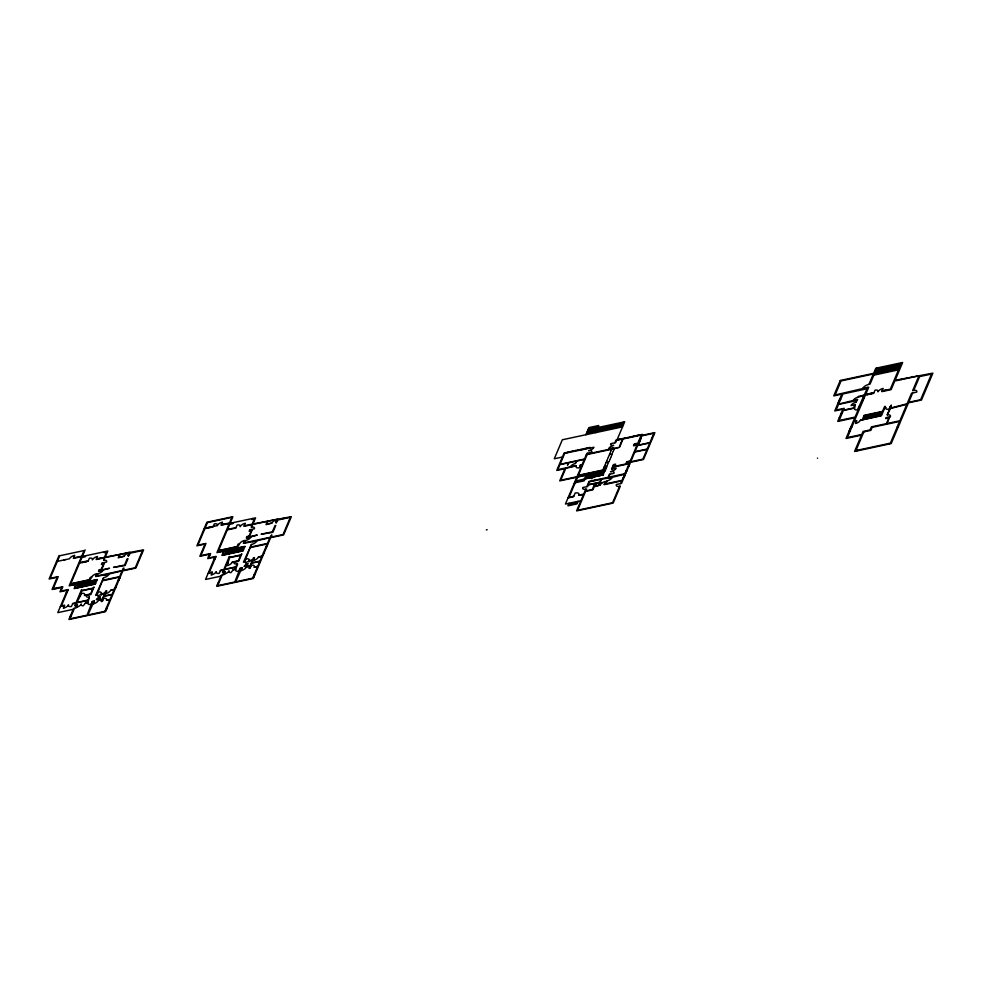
<?xml version="1.0" encoding="UTF-8"?>
<svg xmlns="http://www.w3.org/2000/svg" width="982" height="982" viewBox="0 0 982 982"><rect width="100%" height="100%" fill="white"/><g stroke="black" fill="none" stroke-linecap="round" stroke-linejoin="round"><path stroke-width="1.47" d="M272.026 536.589L271.192 536.786M487.146 529.703L486.311 529.899M817.429 458.14L817.564 458.25M59.104 555.444L49.1 579.024L57.238 577.281L52.058 589.495L61.817 587.42L59.951 591.815L67.279 590.243L57.778 612.645L73.245 609.331M57.103 561.888L50.131 578.337L58.269 576.594L53.089 588.819L62.848 586.72L60.982 591.139L68.31 589.568L61.4 605.857L64.652 605.158L63.364 608.214A4.542 2.074 -25.1 0 0 68.507 604.789A4.542 2.074 -25.1 0 0 71.49 606.471L72.791 603.414L76.044 602.715L81.58 589.654L81.69 590.55L93.081 588.12L94.063 586.978L90.933 594.356L86.318 595.35A4.542 2.074 -25.1 0 0 89.313 597.019L87.95 602.555L85.373 603.108L83.274 605.796A4.542 2.074 -25.1 0 1 81.31 603.979A4.542 2.074 -25.1 0 1 77.247 607.085L77.382 604.507L75.884 604.838L76.756 602.801L87.877 600.419L87.005 602.457L85.373 603.108M57.324 561.373L59.693 555.775L84.108 550.546L81.739 556.143M63.83 559.986L65.463 559.63M54.035 588.611L57.926 588.169M85.139 549.871L79.738 562.588L88.282 560.759M82.378 562.49L86.441 561.618M85.581 555.787L85.152 556.806L81.899 557.506M75.921 584.388L74.129 588.623L95.279 584.094L97.23 579.515L70.09 585.333L79.53 563.103L88.073 561.274L89.362 558.218A4.542 2.074 -25.1 0 1 92.357 559.887A4.542 2.074 -25.1 0 1 97.5 556.475L96.211 559.531L104.202 557.813L103.613 560.329A4.542 2.074 -25.1 0 1 106.608 562.011L102.018 562.993L101.367 564.515L103.515 564.061L101.293 569.315L99.133 569.781L98.519 571.217L103.122 570.235A4.542 2.074 -25.1 0 1 97.967 573.648L95.782 576.201M76.473 584.265L74.816 588.169L95.426 583.762M76.547 587.801L95.549 583.443M76.927 587.432L78.437 583.86M78.351 587.126L79.861 583.553M79.775 586.819L81.285 583.259M81.199 586.512L82.709 582.952M82.623 586.205L84.133 582.645M69.636 618.12L70.716 615.579M77.234 604.851L75.565 605.599L76.792 607.453A4.849 2.21 -25.1 0 1 74.411 608.312L69.955 618.832L87.042 615.174L92.283 601.635M84.047 585.898L85.557 582.338M85.471 585.603L86.981 582.031M88.552 581.381L89.092 580.104L70.63 584.057M86.895 585.297L88.405 581.725M89.215 581.54L91.707 577.072A4.542 2.074 -25.1 0 1 96.862 573.66L95.635 576.544L109.174 574.028A4.849 2.21 -25.1 0 1 103.675 577.674L95.696 595.35L96.776 595.117L98.077 592.06A4.849 2.21 -25.1 0 1 101.256 593.84L104.792 593.091L105.651 591.054L106.731 590.82L105.516 593.705A4.542 2.074 -25.1 0 0 110.659 590.292L114.182 589.531L112.169 594.282L104.031 596.025L106.596 591.164M88.319 584.99L89.828 581.43M80.512 595.976L79.554 596.184L81.825 590.833L92.946 588.451L90.675 593.803L84.427 595.448L90.393 594.478M89.743 584.683L91.252 581.123M104.571 551.724L104.141 552.743L106.584 552.215L104.423 557.31L96.42 559.016M91.166 584.376L92.676 580.816M92.59 584.069L94.1 580.509M97.967 573.648L96.997 575.943L122.222 570.542L123.192 568.247L124.027 568.075L123.057 570.358L135.258 567.743L142.562 550.521L130.361 553.136L128.286 556.278L128.912 553.062A4.247 1.927 -25.1 0 0 124.1 556.254L118.932 557.359L120.197 554.388L129.98 552.301L127.906 555.444M99.047 571.107L109.505 568.247L101.514 569.965L104.534 562.833L102.545 562.882M103.613 560.329L104.73 557.702L119.657 554.511L118.245 557.813L124.1 556.254M94.014 583.762L95.524 580.202M89.313 597.019L88.012 600.076L76.891 602.457L81.58 593.435A4.542 2.074 -25.1 0 1 84.575 595.104M103.675 577.674L102.57 580.301L119.657 576.643L122.099 570.873L104.829 574.961M87.95 602.555A4.849 2.21 -25.1 0 0 91.142 604.347L92.431 601.291L94.333 600.886L93.032 603.942A4.849 2.21 -25.1 0 0 98.531 600.297L99.575 598.983M101.256 593.84L101.306 594.92M102.423 600.996L103.896 596.369L112.022 594.626L110.009 599.376L106.486 600.125L109.874 599.72L104.939 611.332L87.852 614.99L94.186 601.217M110.659 590.292L114.329 589.2L119.436 577.146L102.349 580.816L96.923 594.773M128.888 552.535L125.819 552.805M105.982 610.338L107.063 607.797M115.434 588.034L116.306 585.996M118.822 580.055L119.681 578.03M205.091 528.193L207.46 522.596L231.875 517.367L229.506 522.964M208.577 556.904L209.436 554.867M226.842 523.995L222.951 524.437M214.248 559.237L215.107 557.199M233.36 522.596L232.918 523.615L229.665 524.314M223.7 551.197L221.895 555.444L243.057 550.914L244.997 546.323L217.857 552.142L218.397 550.865L236.858 546.913L236.318 548.189M224.24 551.086L222.583 554.99L243.192 550.571M224.313 554.609L243.315 550.251M224.694 554.241L226.204 550.681M226.118 553.934L227.628 550.374M227.542 553.627L229.064 550.067M228.966 553.32L230.488 549.76M230.389 553.013L231.912 549.454M225.001 571.659L225.013 573.893A4.542 2.074 -25.1 0 0 229.076 570.788A4.542 2.074 -25.1 0 0 231.04 572.604L233.286 569.585L234.772 569.265L235.643 567.228L224.522 569.609L223.65 571.647C227.64 570.91 220.484 572.248 224.559 574.261A4.849 2.21 -25.1 0 1 222.178 575.121L217.722 585.64L234.808 581.982L240.062 568.443M231.813 552.719L233.335 549.147M233.237 552.412L234.759 548.852M234.661 552.105L236.183 548.545M236.981 548.349L239.485 543.881A4.542 2.074 -25.1 0 1 244.628 540.468L243.401 543.353L256.94 540.837A4.849 2.21 -25.1 0 1 251.453 544.482L243.462 562.158L244.543 561.925L245.844 558.868A4.849 2.21 -25.1 0 1 249.023 560.661L252.558 559.9L253.417 557.862L254.498 557.629L253.282 560.513A4.542 2.074 -25.1 0 0 258.426 557.101L261.949 556.352L259.935 561.103L251.797 562.846L254.363 557.972M236.085 551.798L237.595 548.238M232.194 562.256L238.442 560.612L240.713 555.272L229.592 557.653L227.051 565.669A4.542 2.074 -25.1 0 0 232.194 562.256L238.16 561.287M237.509 551.491L239.031 547.931M252.337 518.533L251.908 519.552L254.35 519.024L252.19 524.118L244.187 525.836M238.933 551.184L240.455 547.625M240.357 550.89L241.879 547.318M239.485 543.881L238 544.2L236.993 546.581L218.532 550.534L227.296 529.912L235.84 528.083L237.128 525.026A4.542 2.074 -25.1 0 1 240.124 526.708A4.542 2.074 -25.1 0 1 245.267 523.283L243.978 526.34L251.981 524.621L251.392 527.15A4.542 2.074 -25.1 0 1 254.375 528.819L249.784 529.801L249.133 531.323L251.294 530.869L249.06 536.123L246.899 536.589L246.298 538.026L250.889 537.044A4.542 2.074 -25.1 0 1 245.745 540.456L244.764 542.751L269.989 537.35L271.793 534.883L270.823 537.166L283.025 534.564L290.328 517.342L278.127 519.957L276.052 523.099L276.679 519.883A4.247 1.927 -25.1 0 0 271.879 523.062L266.699 524.167L267.963 521.209L277.746 519.11L275.672 522.252M246.813 537.915L257.272 535.055L249.281 536.773L252.3 529.654L250.312 529.691M251.392 527.15L252.497 524.511L267.423 521.319L266.012 524.634L271.879 523.062M241.781 550.583L243.303 547.011M233.139 569.916L235.717 569.364L237.619 563.717L235.778 566.884L224.657 569.265L227.186 563.337L228.131 563.128M251.453 544.482L250.336 547.109L267.423 543.451L269.866 537.682L252.595 541.769M235.717 569.364A4.849 2.21 -25.1 0 0 238.908 571.156L240.197 568.099L242.1 567.694L240.799 570.751A4.849 2.21 -25.1 0 0 246.298 567.105L247.341 565.804M249.023 560.661L249.072 561.729M250.189 567.817L251.662 563.177L259.8 561.434L257.775 566.184L254.117 567.277L257.64 566.528L252.705 578.153L235.619 581.81L241.953 568.038M258.426 557.101L262.096 556.008L267.202 543.967L250.115 547.625L244.69 561.581M565.558 453.119L569.806 451.83M585.935 434.719L588.955 427.6L598.725 425.501L595.706 432.632M574.323 465.898L557.764 469.752L559.924 464.658L568.468 462.829L567.461 465.21L569.008 462.718L576.336 461.147L575.329 463.529A4.247 1.927 -25.1 0 0 570.517 466.708L576.348 465.775L565.755 468.353L560.722 480.223L576.999 476.736L582.031 464.867L580.276 465.235M582.105 449.572L578.214 450.026M584.278 449.118L588.525 447.817M584.474 459.097L586.892 453.414L591.778 452.371A4.542 2.074 -25.1 0 0 588.783 450.689L588.648 450.726M587.162 454.506L578.349 475.288L602.899 470.034L604.519 466.217M587.702 453.242L587.383 454.003L612.338 448.651L612.658 447.89M589.863 448.148L590.182 447.387L564.147 452.96L556.733 470.439L564.871 468.696L559.691 480.91L576.778 477.252L565.411 504.048L580.878 500.746M596.786 432.399L598.946 427.305M569.081 503.263L568.001 505.816L576.95 503.901L578.03 501.348M584.351 479.179L586.009 475.276M584.891 479.056L584.143 480.836L575.182 482.751M585.923 478.529L587.432 474.969M585.763 489.208A4.542 2.074 -25.1 0 1 582.78 487.526L587.666 486.483L588.304 484.961L594.822 483.561L592.306 489.502L585.788 490.902L586.585 489.036L585.763 489.208L583.689 494.13L578.938 495.137L583.468 494.633L576.557 510.922L613.173 503.079L620.366 486.115L619.556 486.286A4.849 2.21 -25.1 0 1 616.365 484.507L621.52 483.402L630.481 462.277L643.492 459.49L654.896 432.596L641.884 435.394L642.314 434.375L615.996 440.01L614.818 442.808M587.346 478.222L588.856 474.662M588.77 477.915L590.28 474.355M590.194 477.62L591.704 474.048M586.843 486.655L589.077 481.401L608.067 477.338L609.356 474.281L613.971 473.299A4.542 2.074 -25.1 0 0 610.976 471.618L610.436 471.741M591.618 477.313L593.128 473.754M593.042 477.007L594.552 473.447M592.318 480.885L596.393 480.014M594.466 476.7L595.976 473.14M595.89 476.393L597.4 472.833M597.314 476.086L598.824 472.526M598.738 475.791L600.248 472.219M600.162 475.484L601.671 471.912M604.802 465.542L605.096 464.867M605.378 464.179L605.673 463.504M605.955 462.829L606.238 462.141M606.532 461.466L606.815 460.791M607.109 460.116L607.392 459.429M607.686 458.754L607.968 458.078M608.263 457.391L608.545 456.716M608.828 456.041L609.122 455.366M609.699 454.003L609.405 454.678L610.055 454.543M609.982 453.328L610.276 452.641M610.558 451.966L610.853 451.29M611.135 450.615L611.418 449.928M621.471 427.109L623.631 422.027M601.585 475.178L603.095 471.618M617.089 439.776L624.712 421.794L588.095 429.625M599.486 483.034L596.982 483.095L595.767 485.98L598.48 485.403L601.929 482.849A3.633 1.657 -25.1 0 0 600.063 482.825L599.523 482.948M603.108 474.846L604.617 471.286M607.379 464.989L607.674 464.314M607.956 463.627L608.251 462.952M608.533 462.277L609.086 461.54M612.277 453.451L612.252 454.077M612.559 452.776L612.854 452.101M613.136 451.413L613.419 450.738M599.204 484.863L599.965 485.083A4.849 2.21 -25.1 0 1 605.464 481.438L604.09 484.666L621.864 480.861L620.71 483.574M600.063 482.825L601.61 479.179L612.203 477.448A4.542 2.074 -25.1 0 1 607.06 480.873L605.256 483.954M609.38 460.853L609.662 460.177M609.957 459.502L610.239 458.827M610.534 458.14L610.816 457.465M611.111 456.79L611.393 456.102M611.676 455.427L611.97 454.752M613.983 450.002L614.266 449.326M599.965 485.083L594.196 486.79L592.895 489.834L585.579 491.405L577.588 510.235L612.584 502.747L619.556 486.286M619.397 446.528L619.691 445.853M619.973 445.165L620.268 444.49M620.55 443.815L620.845 443.127M621.127 442.452L621.422 441.777M621.704 441.102L621.987 440.415M622.281 439.74L622.563 439.064M619.654 447.092L618.353 447.829M619.949 446.405L620.231 445.73M620.526 445.055L620.808 444.38M621.09 443.692L621.385 443.017M621.667 442.342L621.962 441.655M622.244 440.979L622.539 440.304M622.821 439.629L623.116 438.942M605.796 483.831L607.06 480.873M608.14 478.32L624.662 474.245L622.072 480.345L604.311 484.151M609.896 474.171L608.607 477.215L624.883 473.729L629.131 463.725L612.854 467.211L612.056 469.077M627.854 437.935L623.963 438.377M630.027 437.469L634.274 436.168M624.589 475.877L622.833 478.565M625.988 472.575L626.86 470.538M628.505 466.634L629.376 464.596M638.251 445.116L641.123 438.328L639.773 438.623M837.977 403.602L839.708 399.527M843.391 410.341L844.25 408.316L836.112 410.046L838.481 404.449L856.66 400.558L855.899 402.338A4.247 1.927 -25.1 0 0 851.099 405.529L855.432 404.609L854.573 408.107L843.317 410.513L839.07 420.529L855.077 417.092L859.311 407.088L858.636 407.235M854.892 404.719L853.493 408.021L843.452 410.181M857.09 399.539L838.628 404.118L842.949 393.942L867.081 388.762L857.556 409.776A4.542 2.074 -25.1 0 1 854.573 408.107M855.899 402.338L857.63 399.428L853.297 400.361A4.247 1.927 -25.1 0 1 858.096 397.17L858.415 396.409L864.381 395.132M867.658 387.411L835.093 394.997L841.071 380.918L873.342 374.007L868.96 384.355A5.45 2.48 -25.1 0 0 862.773 388.455L868.751 387.178L865.658 394.469L873.919 392.702M849.086 431.491L850.817 427.416M876.877 368.005L870.04 384.122L868.96 384.355M867.462 394.703L867.757 394.028M860.379 420.284L881.406 415.779L884.819 407.714L885.764 407.518A4.542 2.074 -25.1 0 0 888.759 409.187L891.361 405.087L890.613 408.021L907.073 403.798L911.566 393.205L916.722 392.1A4.542 2.074 -25.1 0 0 913.726 390.419L912.646 390.652L918.943 375.811L894.798 380.979L891.128 389.633L881.775 391.634L883.137 388.418A4.542 2.074 -25.1 0 0 877.994 391.83A4.542 2.074 -25.1 0 0 874.999 390.161L873.636 393.377L865.363 395.145L854.352 421.106L856.795 420.578L855.58 423.463A4.247 1.927 -25.1 0 0 860.379 420.284L880.805 415.447L882.315 411.875L864 415.803M871.537 393.831L871.82 393.156M862.491 419.363L864.221 415.288L882.523 411.372L884.586 406.536L885.396 406.364L884.966 407.383L885.764 407.518M863.853 419.068L865.363 415.509M865.203 418.786L866.713 415.226M866.566 418.492L868.076 414.932M867.916 418.197L869.426 414.637M869.279 417.915L870.788 414.355M870.629 417.62L872.139 414.06M857.065 450.91L857.36 450.235M871.991 417.325L873.501 413.766M883.874 391.192L884.168 390.505M873.342 417.043L874.852 413.483M874.704 416.749L876.214 413.189M876.054 416.466L877.564 412.894M887.949 390.32L888.231 389.633M877.417 416.172L878.927 412.612M878.767 415.877L880.277 412.317M901.562 362.726L890.33 389.191L882.057 390.959M880.13 415.595L881.64 412.023M897.106 380.488L897.388 379.813M901.169 379.617L901.464 378.942M902.262 379.383L902.544 378.708M886.55 417.608L889.582 417.424L886.992 423.524L899.88 420.762L906.852 404.314L890.392 408.537L887.151 415.005L890.784 406.438L889.839 406.646M906.325 378.512L906.619 377.837M907.417 378.279L907.699 377.604M911.48 377.407L911.775 376.732M912.56 377.174L912.855 376.499M916.636 376.302L916.918 375.627M888.673 444.146L888.956 443.471M912.646 392.972L908.694 402.301L920.625 399.748L931.525 374.044L919.594 376.597L913.726 390.419M591.741 478.725L594.601 475.754L594.024 475.141L596.639 474.613L596.16 474.122L598.357 471.839M588.525 428.618L598.296 426.519M587.666 430.644L597.424 428.557M598.517 428.324L623.202 423.046M876.447 369.023L901.12 363.733M587.236 431.663L596.995 429.576M598.087 429.343L622.76 424.052M876.005 370.042L900.69 364.752M586.806 432.681L596.565 430.595M597.645 430.362L622.33 425.071M875.576 371.061L900.261 365.77M586.364 433.7L596.135 431.614M597.216 431.38L621.901 426.09M875.146 372.08L899.831 366.789M622.551 426.875L562.342 439.776L554.278 458.778L562.416 457.035M874.717 373.099L899.402 367.808M874.287 374.117L898.972 368.827M873.857 375.136L898.53 369.846M204.281 528.365L217.292 525.579A4.542 2.074 -25.1 0 1 222.448 522.154L221.146 525.21L229.285 523.467L216.912 552.645L244.849 546.667M221.367 524.707L230.316 522.792M617.727 439.715L621.802 438.844M636.446 435.701L640.51 434.83M207.497 527.751L211.56 526.88M230.095 523.296L255.59 517.833L253 523.946L291.359 516.655L283.626 534.895L270.602 537.682L253.307 578.484L216.691 586.328L221.367 575.292L222.178 575.121M56.514 561.557L69.526 558.758A4.542 2.074 -25.1 0 1 74.681 555.346L73.38 558.402L81.518 556.659L69.145 585.837L97.083 579.859M73.601 557.886L82.549 555.972M571.978 451.364L576.041 450.493M82.328 556.487L107.824 551.025L105.234 557.138L143.593 549.846L135.86 568.087L122.836 570.873L105.54 611.676L68.924 619.507L73.601 608.484L74.411 608.312M652.76 435.91L653.57 435.738M651.68 438.463L652.49 438.279M236.048 527.58L227.505 529.408L232.906 516.679L206.871 522.252L196.866 545.832L205.005 544.089L199.825 556.315L209.583 554.216L207.718 558.635L215.046 557.064L205.545 579.454L221.011 576.139M638.619 441.335L639.982 441.041M282.779 518.57L286.854 517.698M839.573 399.564L840.653 399.33M98.016 558.758L102.079 557.886M614.229 448.246L615.321 448.013M616.401 447.792L617.482 447.559M867.72 394.101L871.783 393.23M884.131 390.591L888.194 389.719M586.352 454.678L612.928 448.995L613.468 447.718L608.595 448.762A4.542 2.074 -25.1 0 1 613.738 445.349A4.542 2.074 -25.1 0 1 610.743 443.68L615.628 442.624L616.598 440.341L641.283 435.051L637.834 443.201L634.298 443.95L633.513 445.816L637.036 445.067L630.272 461.012L626.749 461.761L625.816 463.97L614.695 466.352L615.628 464.142L613.455 464.609L611.516 469.187L616.131 468.205A4.542 2.074 -25.1 0 1 610.976 471.618M614.02 448.762L615.1 448.529M616.18 448.295L617.273 448.062M864.246 395.464L858.096 397.17M863.129 398.103L864.209 397.87M837.842 403.627L838.935 403.393M585.333 458.84L560.071 464.326L564.748 453.291L593.926 447.276A4.542 2.074 -25.1 0 1 588.783 450.689M610.694 454.408L611.442 454.249M862.049 400.644L863.129 400.411M575.329 463.529L576.876 461.037L584.339 459.429L582.179 464.523L580.411 464.903L579.196 467.788A4.542 2.074 -25.1 0 1 576.201 466.106M606.103 462.485L606.753 462.35M607.392 462.215L608.128 462.056M245.745 540.456L243.548 543.009M841.046 413.52L842.139 413.299M271.253 536.663L272.014 536.454M604.372 466.56L607.22 465.947L604.986 471.213L577.6 477.068L569.032 497.26L573.783 496.241M91.707 577.072L90.234 577.391L89.227 579.761L70.765 583.713M839.328 417.596L840.408 417.362M628.689 464.744L629.511 464.572M209.301 554.891L210.111 554.72M627.829 466.781L628.64 466.61M208.442 556.929L209.252 556.757M576.459 478.013L577.269 477.841M266.773 544.985L267.583 544.801M214.972 557.236L215.782 557.052M575.599 480.051L576.409 479.867M119.006 578.165L119.816 577.993M265.913 547.011L266.723 546.839M584.499 478.835L603.476 474.772L575.943 480.971M856.586 421.094L854.144 421.622L847.38 437.567L861.754 434.486L863.055 431.429L870.101 429.92L871.402 426.863L886.451 423.647L888.894 417.878L885.641 418.577L885.997 417.718L890.343 416.798A4.849 2.21 -25.1 0 0 887.703 414.907M626.172 470.685L626.995 470.501M67.206 590.415L68.016 590.243M574.838 481.831L575.648 481.659M214.113 559.261L214.923 559.089M575.562 481.867L584.511 479.952M118.147 580.202L118.957 580.031M66.334 592.453L67.157 592.281M625.313 472.723L626.123 472.538M573.979 483.868L574.789 483.684M263.397 552.952L264.207 552.78M623.914 476.025L624.724 475.853M850.682 427.452L851.762 427.219M115.631 586.144L116.441 585.972M262.525 554.99L263.348 554.818M114.759 588.181L115.569 588.009M848.951 431.515L850.044 431.282M898.432 424.163L899.524 423.929M208.135 573.353L212.21 572.481M220.336 570.738L223.601 570.039L222.521 572.58L223.331 572.408M897.29 426.875L898.37 426.642M60.368 606.532L64.431 605.661M72.57 603.918L75.835 603.23L74.755 605.771L75.565 605.599M568.001 497.948L573.562 496.757L575.145 493.025A5.757 2.627 -25.1 0 1 578.938 495.137M246.298 567.105L249.821 566.344L248.962 568.382L250.042 568.148L251.269 565.264A4.542 2.074 -25.1 0 1 254.252 566.945M98.531 600.297L102.054 599.536L101.195 601.573L102.275 601.34L103.503 598.455A4.542 2.074 -25.1 0 1 106.486 600.125M568.713 504.122L577.674 502.195M568.357 504.969L577.306 503.054M218.348 582.424L219.158 582.252M254.154 574.752L254.964 574.58M70.581 615.604L71.391 615.432M106.375 607.944L107.198 607.772M217.268 584.965L218.078 584.793M253.074 577.293L253.884 577.121M69.501 618.157L70.311 617.985M105.307 610.485L106.117 610.313M237.079 563.84A4.542 2.074 -25.1 0 1 234.084 562.158L238.7 561.176L241.83 553.799L240.86 554.928L229.457 557.371L229.346 556.463L223.81 569.523L220.557 570.223L219.268 573.279A4.542 2.074 -25.1 0 1 216.273 571.61A4.542 2.074 -25.1 0 1 211.13 575.022L212.419 571.966L209.166 572.666L216.077 556.377L208.749 557.948L210.614 553.541L200.856 555.628L206.036 543.414L197.898 545.157L204.87 528.697L213.008 526.953L214.309 523.897A4.542 2.074 -25.1 0 1 217.292 525.579M99.513 570.002L101.146 569.658L99.513 570.002M102.214 563.643L103.846 563.287L102.214 563.643M100.115 598.873L99.759 599.72L102.202 599.204L104.644 593.435L98.04 595.62A3.633 1.657 -25.1 0 0 100.434 596.958A3.633 1.657 -25.1 0 0 96.322 599.683L100.115 598.873M113.581 567.375L125.107 565.522L128.016 558.66L127.206 558.832L124.567 565.031L113.581 567.375M247.292 536.81L248.912 536.467L247.292 536.81M249.98 530.452L251.613 530.108L249.98 530.452M247.881 565.681L247.525 566.528L249.968 566.013L252.411 560.243L245.807 562.428A3.633 1.657 -25.1 0 0 248.201 563.766A3.633 1.657 -25.1 0 0 244.088 566.504L247.881 565.681M261.347 534.183L272.873 532.342L275.782 525.468L274.972 525.64L272.333 531.839L261.347 534.183M578.214 475.632L577.735 476.736L604.323 471.041L606.262 466.462L604.777 466.781L603.292 470.255L578.214 475.632M589.409 481.794L588.181 484.678L599.842 482.187L601.07 479.302L589.409 481.794M595.632 483.39L594.405 486.274L596.442 483.218L595.632 483.39M613.86 464.83L613.063 466.695L614.155 466.475L614.941 464.609L613.86 464.83M627.154 461.994L626.356 463.86L629.339 463.222L630.137 461.356L627.154 461.994M634.63 444.343L634.2 445.362L637.183 444.723L637.613 443.704L634.63 444.343M634.826 452.015L630.689 461.773L642.903 459.159L647.04 449.4L634.826 452.015M637.563 445.57L634.973 451.671L647.175 449.056L649.765 442.956L637.563 445.57M641.663 435.898L637.711 445.227L649.912 442.612L653.865 433.283L641.663 435.898M840.273 380.476L833.718 395.906L841.856 394.163L834.737 410.967L842.875 409.224L837.695 421.438L854.782 417.78L846.005 438.475L861.472 435.161L854.561 451.45L891.177 443.606L908.473 402.804L921.497 400.018L932.9 373.135L895.093 380.304L902.642 362.493L875.784 368.238L873.636 373.332L840.273 380.476M863.853 431.871L855.936 450.542L890.379 443.164L899.586 421.45L872.2 427.317L870.899 430.362L863.853 431.871"/></g></svg>
